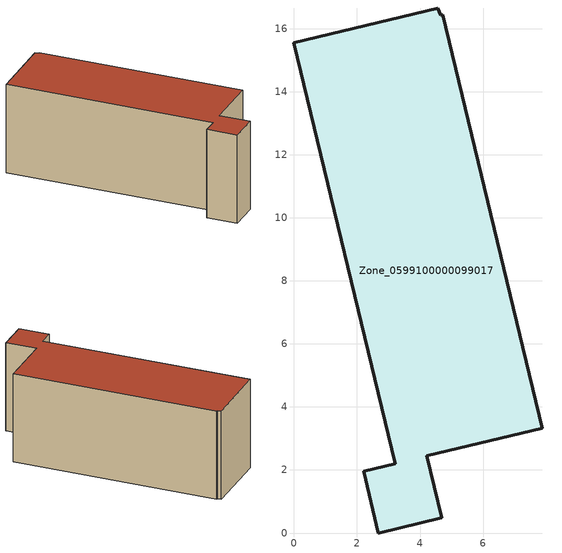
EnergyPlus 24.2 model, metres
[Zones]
Zone_0599100000099017
 floor ground (C_G): 4.66,16.43 4.72,16.44 7.87,3.32 4.22,2.45 4.69,0.48 2.68,0 2.21,1.96 3.21,2.2 0,15.55 4.56,16.66 z0
 wall outside (C_F): 3.21,2.2 2.21,1.96 2.68,0 4.69,0.48 4.22,2.45 7.87,3.32 4.72,16.44 4.66,16.43 4.56,16.66 0,15.55 3.21,2.2 z0:6.05
 roof outside (C_R): 4.66,16.43 4.56,16.66 0,15.55 3.21,2.2 2.21,1.96 2.68,0 4.69,0.48 4.22,2.45 7.87,3.32 4.72,16.44 z6.05
[BUILDING]
Pand.0599100000099017: North Axis=0; Terrain=City; Loads Convergence Tolerance Value=0.04; Temperature Convergence Tolerance Value=0.4; Solar Distribution=FullExterior; Maximum Number of Warmup Days=25; Minimum Number of Warmup Days=1
[Site:Location]
Rotterdam.The.Hague.AP_ZH_NLD Design_Conditions: Latitude=51.96; Longitude=4.45; Time Zone=1; Elevation=-4.5
[SITE:GROUNDTEMPERATURE:BUILDINGSURFACE]
18, 18, 18, 18, 18, 18, 18, 18, 18, 18, 18, 18
[MATERIAL] Thermal Absorptance=0.9; Solar Absorptance=0.7; Visible Absorptance=0.7
Name | Roughness | Thickness | Conductivity | Density | Specific Heat
G.TI.1975-1991 | MediumSmooth | 0.15 | 0.288461 | 540 | 1210
F.TI.1975-1991 | Rough | 0.3 | 0.230769 | 1920 | 840
R.TI.1975-1991 | MediumRough | 0.2 | 0.153846 | 1500 | 1000
[CONSTRUCTION]
C_G: G.TI.1975-1991
C_F: F.TI.1975-1991
C_R: R.TI.1975-1991
[ZONE]
Zone_0599100000099017: Type=1; Multiplier=1; Ceiling Height=Autocalculate; Volume=Autocalculate; Floor Area=autocalculate; Part of Total Floor Area=Yes
[ZONEINFILTRATION:DESIGNFLOWRATE]
Infil_Zone_0599100000099017: Zone or ZoneList or Space or SpaceList=Zone_0599100000099017; Schedule=AlwaysOn; Design Flow Rate Calculation Method=Flow/Area; Flow Rate per Floor Area=0.003; Constant Term Coefficient=1; Temperature Term Coefficient=0; Velocity Term Coefficient=0; Velocity Squared Term Coefficient=0
[HVACTEMPLATE:ZONE:IDEALLOADSAIRSYSTEM]
Zone_0599100000099017: Maximum Heating Supply Air Temperature=50; Minimum Cooling Supply Air Temperature=13; Maximum Heating Supply Air Humidity Ratio=0.0156; Minimum Cooling Supply Air Humidity Ratio=0.0077; Heating Limit=NoLimit; Cooling Limit=NoLimit; Dehumidification Control Type=ConstantSensibleHeatRatio; Cooling Sensible Heat Ratio=0.7; Dehumidification Setpoint=60; Humidification Control Type=None; Humidification Setpoint=30; Outdoor Air Method=None; Outdoor Air Flow Rate per Person=0.00944; Outdoor Air Flow Rate per Zone Floor Area=0; Outdoor Air Flow Rate per Zone=0; Demand Controlled Ventilation Type=None; Outdoor Air Economizer Type=NoEconomizer; Heat Recovery Type=None; Sensible Heat Recovery Effectiveness=0.7; Latent Heat Recovery Effectiveness=0.65
[ZONECONTROL:THERMOSTAT]
ThermostatControl_Zone_0599100000099017: Zone or ZoneList=Zone_0599100000099017; Control Type Schedule=DualSetpointControlType; Control 1=Thermostat_Zone_0599100000099017; Temperature Difference Between Cutout And Setpoint=0
[THERMOSTATSETPOINT:DUALSETPOINT]
Thermostat_Zone_0599100000099017: Heating Setpoint Temperature Schedule=HeatingSetpoint_Zone_0599100000099017; Cooling Setpoint Temperature Schedule=CoolingSetpoint_Zone_0599100000099017
[SCHEDULE:COMPACT]
HeatingSetpoint_Zone_0599100000099017: Through: 12/31, For: AllDays, Until: 24:00, 21
CoolingSetpoint_Zone_0599100000099017: Through: 12/31, For: AllDays, Until: 24:00, 24
DualSetpointControlType: Through: 12/31, For: AllDays, Until: 24:00, 4
AlwaysOn: Through: 12/31, For: AllDays, Until: 24:00, 1
